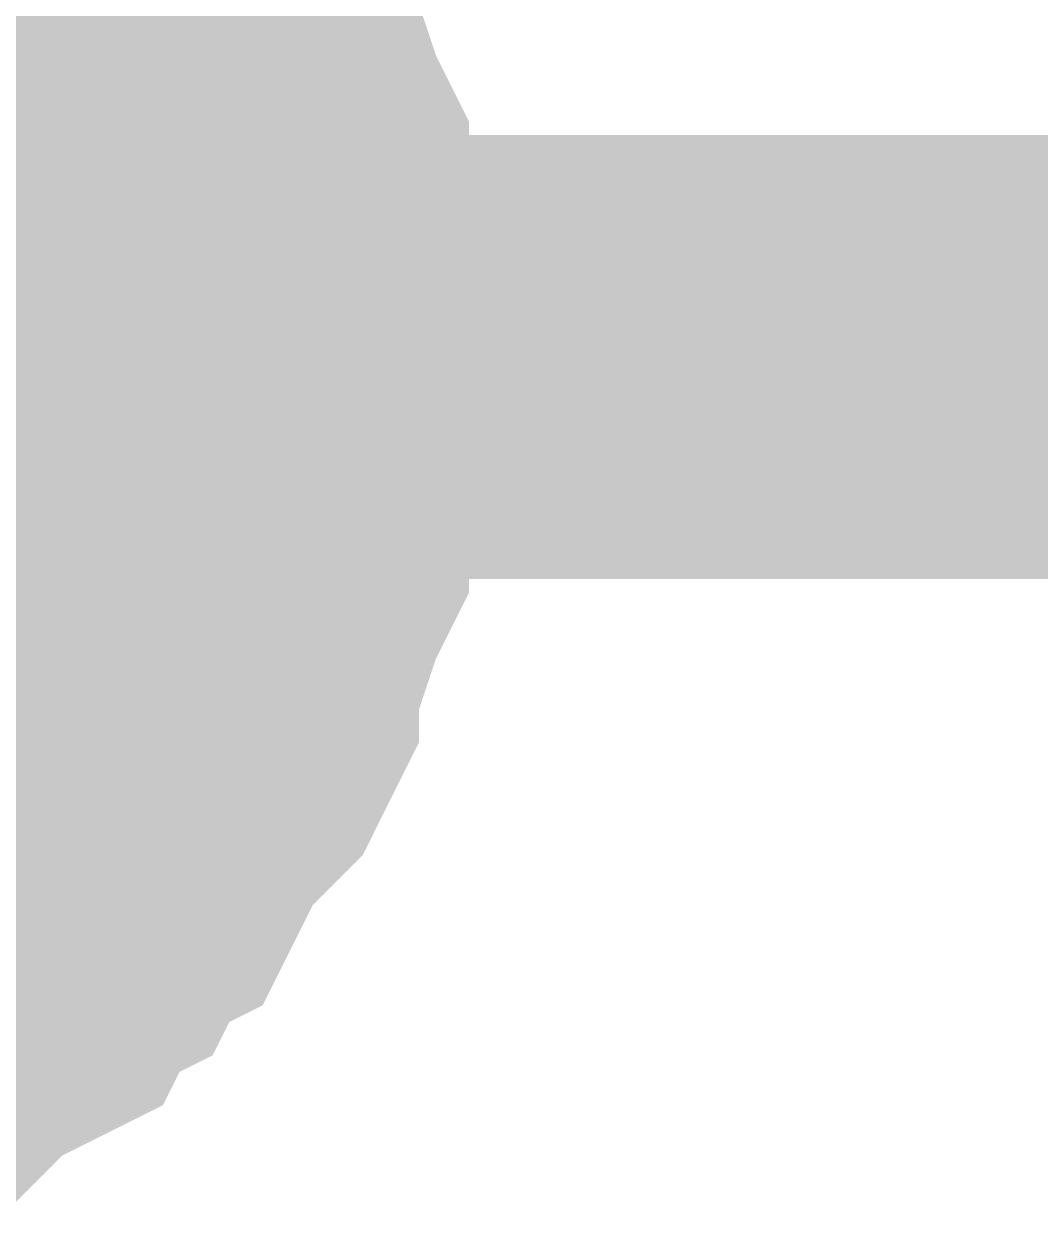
# Model space of a CAD drawing. Header units: inches. Extents: x 0 to 432, y 0 to 280.
# Drawn here: x 312.772 to 313.458, y 165.785 to 166.585 of the extents above; entities that cross this region are included whole.
import ezdxf

# ---------------------------------------------------------------- set-up
doc = ezdxf.new("R2010")
doc.units = ezdxf.units.IN
doc.layers.add('Sheet', color=255, linetype='Continuous')

msp = doc.modelspace()

# ---------------------------------------------------------------- linework, layer by layer
at = {"layer": 'Sheet'}
for points in [[(312.75402, 166.75284, 0.29972, 0.29972, 0), (312.76525, 166.73038, 0.29972, 0.29972, 0), (312.78771, 166.71915, 0.29972, 0.29972, 0), (312.79894, 166.69669, 0.29972, 0.29972, 0), (312.8214, 166.68546, 0.29972, 0.29972, 0), (312.83263, 166.663, 0.29972, 0.29972, 0), (312.84386, 166.64054, 0.29972, 0.29972, 0), (312.86632, 166.61808, 0.29972, 0.29972, 0), (312.87755, 166.60685, 0.29972, 0.29972, 0), (312.88878, 166.58439, 0.29972, 0.29972, 0), (312.88878, 166.56193, 0.29972, 0.29972, 0), (312.90002, 166.53947, 0.29972, 0.29972, 0), (312.91125, 166.50578, 0.29972, 0.29972, 0), (312.92248, 166.48332, 0.29972, 0.29972, 0), (312.92248, 166.46086, 0.29972, 0.29972, 0), (312.92248, 166.4384, 0.29972, 0.29972, 0), (312.93371, 166.41594, 0.29972, 0.29972, 0), (312.93371, 166.38225, 0.29972, 0.29972, 0), (312.93371, 166.35979, 0.29972, 0.29972, 0)], [(312.75402, 166.75284, 0.29972, 0.29972, 0), (312.76525, 166.73038, 0.29972, 0.29972, 0), (312.78771, 166.71915, 0.29972, 0.29972, 0), (312.79894, 166.69669, 0.29972, 0.29972, 0), (312.8214, 166.68546, 0.29972, 0.29972, 0), (312.83263, 166.663, 0.29972, 0.29972, 0), (312.84386, 166.64054, 0.29972, 0.29972, 0), (312.86632, 166.61808, 0.29972, 0.29972, 0), (312.87755, 166.60685, 0.29972, 0.29972, 0), (312.88878, 166.58439, 0.29972, 0.29972, 0), (312.88878, 166.56193, 0.29972, 0.29972, 0), (312.90002, 166.53947, 0.29972, 0.29972, 0), (312.91125, 166.50578, 0.29972, 0.29972, 0), (312.92248, 166.48332, 0.29972, 0.29972, 0), (312.92248, 166.46086, 0.29972, 0.29972, 0), (312.92248, 166.4384, 0.29972, 0.29972, 0), (312.93371, 166.41594, 0.29972, 0.29972, 0), (312.93371, 166.38225, 0.29972, 0.29972, 0), (312.93371, 166.35979, 0.29972, 0.29972, 0)], [(312.75402, 166.75284, 0.29972, 0.29972, 0), (312.76525, 166.73038, 0.29972, 0.29972, 0), (312.78771, 166.71915, 0.29972, 0.29972, 0), (312.79894, 166.69669, 0.29972, 0.29972, 0), (312.8214, 166.68546, 0.29972, 0.29972, 0), (312.83263, 166.663, 0.29972, 0.29972, 0), (312.84386, 166.64054, 0.29972, 0.29972, 0), (312.86632, 166.61808, 0.29972, 0.29972, 0), (312.87755, 166.60685, 0.29972, 0.29972, 0), (312.88878, 166.58439, 0.29972, 0.29972, 0), (312.88878, 166.56193, 0.29972, 0.29972, 0), (312.90002, 166.53947, 0.29972, 0.29972, 0), (312.91125, 166.50578, 0.29972, 0.29972, 0), (312.92248, 166.48332, 0.29972, 0.29972, 0), (312.92248, 166.46086, 0.29972, 0.29972, 0), (312.92248, 166.4384, 0.29972, 0.29972, 0), (312.93371, 166.41594, 0.29972, 0.29972, 0), (312.93371, 166.38225, 0.29972, 0.29972, 0), (312.93371, 166.35979, 0.29972, 0.29972, 0)], [(312.75402, 166.75284, 0.29972, 0.29972, 0), (312.76525, 166.73038, 0.29972, 0.29972, 0), (312.78771, 166.71915, 0.29972, 0.29972, 0), (312.79894, 166.69669, 0.29972, 0.29972, 0), (312.8214, 166.68546, 0.29972, 0.29972, 0), (312.83263, 166.663, 0.29972, 0.29972, 0), (312.84386, 166.64054, 0.29972, 0.29972, 0), (312.86632, 166.61808, 0.29972, 0.29972, 0), (312.87755, 166.60685, 0.29972, 0.29972, 0), (312.88878, 166.58439, 0.29972, 0.29972, 0), (312.88878, 166.56193, 0.29972, 0.29972, 0), (312.90002, 166.53947, 0.29972, 0.29972, 0), (312.91125, 166.50578, 0.29972, 0.29972, 0), (312.92248, 166.48332, 0.29972, 0.29972, 0), (312.92248, 166.46086, 0.29972, 0.29972, 0), (312.92248, 166.4384, 0.29972, 0.29972, 0), (312.93371, 166.41594, 0.29972, 0.29972, 0), (312.93371, 166.38225, 0.29972, 0.29972, 0), (312.93371, 166.35979, 0.29972, 0.29972, 0)], [(312.75402, 166.75284, 0.29972, 0.29972, 0), (312.76525, 166.73038, 0.29972, 0.29972, 0), (312.78771, 166.71915, 0.29972, 0.29972, 0), (312.79894, 166.69669, 0.29972, 0.29972, 0), (312.8214, 166.68546, 0.29972, 0.29972, 0), (312.83263, 166.663, 0.29972, 0.29972, 0), (312.84386, 166.64054, 0.29972, 0.29972, 0), (312.86632, 166.61808, 0.29972, 0.29972, 0), (312.87755, 166.60685, 0.29972, 0.29972, 0), (312.88878, 166.58439, 0.29972, 0.29972, 0), (312.88878, 166.56193, 0.29972, 0.29972, 0), (312.90002, 166.53947, 0.29972, 0.29972, 0), (312.91125, 166.50578, 0.29972, 0.29972, 0), (312.92248, 166.48332, 0.29972, 0.29972, 0), (312.92248, 166.46086, 0.29972, 0.29972, 0), (312.92248, 166.4384, 0.29972, 0.29972, 0), (312.93371, 166.41594, 0.29972, 0.29972, 0), (312.93371, 166.38225, 0.29972, 0.29972, 0), (312.93371, 166.35979, 0.29972, 0.29972, 0)], [(312.75402, 166.75284, 0.29972, 0.29972, 0), (312.76525, 166.73038, 0.29972, 0.29972, 0), (312.78771, 166.71915, 0.29972, 0.29972, 0), (312.79894, 166.69669, 0.29972, 0.29972, 0), (312.8214, 166.68546, 0.29972, 0.29972, 0), (312.83263, 166.663, 0.29972, 0.29972, 0), (312.84386, 166.64054, 0.29972, 0.29972, 0), (312.86632, 166.61808, 0.29972, 0.29972, 0), (312.87755, 166.60685, 0.29972, 0.29972, 0), (312.88878, 166.58439, 0.29972, 0.29972, 0), (312.88878, 166.56193, 0.29972, 0.29972, 0), (312.90002, 166.53947, 0.29972, 0.29972, 0), (312.91125, 166.50578, 0.29972, 0.29972, 0), (312.92248, 166.48332, 0.29972, 0.29972, 0), (312.92248, 166.46086, 0.29972, 0.29972, 0), (312.92248, 166.4384, 0.29972, 0.29972, 0), (312.93371, 166.41594, 0.29972, 0.29972, 0), (312.93371, 166.38225, 0.29972, 0.29972, 0), (312.93371, 166.35979, 0.29972, 0.29972, 0)], [(312.84386, 166.64054, 0.09906, 0.09906, 0), (312.86632, 166.61808, 0.09906, 0.09906, 0), (312.87755, 166.60685, 0.09906, 0.09906, 0), (312.88878, 166.58439, 0.09906, 0.09906, 0), (312.88878, 166.56193, 0.09906, 0.09906, 0), (312.90002, 166.53947, 0.09906, 0.09906, 0), (312.91125, 166.50578, 0.09906, 0.09906, 0), (312.92248, 166.48332, 0.09906, 0.09906, 0), (312.92248, 166.46086, 0.09906, 0.09906, 0), (312.92248, 166.4384, 0.09906, 0.09906, 0), (312.93371, 166.41594, 0.09906, 0.09906, 0), (312.93371, 166.38225, 0.09906, 0.09906, 0), (312.93371, 166.35979, 0.09906, 0.09906, 0)], [(312.84386, 166.64054, 0.09906, 0.09906, 0), (312.86632, 166.61808, 0.09906, 0.09906, 0), (312.87755, 166.60685, 0.09906, 0.09906, 0), (312.88878, 166.58439, 0.09906, 0.09906, 0), (312.88878, 166.56193, 0.09906, 0.09906, 0), (312.90002, 166.53947, 0.09906, 0.09906, 0), (312.91125, 166.50578, 0.09906, 0.09906, 0), (312.92248, 166.48332, 0.09906, 0.09906, 0), (312.92248, 166.46086, 0.09906, 0.09906, 0), (312.92248, 166.4384, 0.09906, 0.09906, 0), (312.93371, 166.41594, 0.09906, 0.09906, 0), (312.93371, 166.38225, 0.09906, 0.09906, 0), (312.93371, 166.35979, 0.09906, 0.09906, 0)], [(312.84386, 166.64054, 0.09906, 0.09906, 0), (312.86632, 166.61808, 0.09906, 0.09906, 0), (312.87755, 166.60685, 0.09906, 0.09906, 0), (312.88878, 166.58439, 0.09906, 0.09906, 0), (312.88878, 166.56193, 0.09906, 0.09906, 0), (312.90002, 166.53947, 0.09906, 0.09906, 0), (312.91125, 166.50578, 0.09906, 0.09906, 0), (312.92248, 166.48332, 0.09906, 0.09906, 0), (312.92248, 166.46086, 0.09906, 0.09906, 0), (312.92248, 166.4384, 0.09906, 0.09906, 0), (312.93371, 166.41594, 0.09906, 0.09906, 0), (312.93371, 166.38225, 0.09906, 0.09906, 0), (312.93371, 166.35979, 0.09906, 0.09906, 0)], [(312.84386, 166.64054, 0.09906, 0.09906, 0), (312.86632, 166.61808, 0.09906, 0.09906, 0), (312.87755, 166.60685, 0.09906, 0.09906, 0), (312.88878, 166.58439, 0.09906, 0.09906, 0), (312.88878, 166.56193, 0.09906, 0.09906, 0), (312.90002, 166.53947, 0.09906, 0.09906, 0), (312.91125, 166.50578, 0.09906, 0.09906, 0), (312.92248, 166.48332, 0.09906, 0.09906, 0), (312.92248, 166.46086, 0.09906, 0.09906, 0), (312.92248, 166.4384, 0.09906, 0.09906, 0), (312.93371, 166.41594, 0.09906, 0.09906, 0), (312.93371, 166.38225, 0.09906, 0.09906, 0), (312.93371, 166.35979, 0.09906, 0.09906, 0)], [(312.84386, 166.64054, 0.09906, 0.09906, 0), (312.86632, 166.61808, 0.09906, 0.09906, 0), (312.87755, 166.60685, 0.09906, 0.09906, 0), (312.88878, 166.58439, 0.09906, 0.09906, 0), (312.88878, 166.56193, 0.09906, 0.09906, 0), (312.90002, 166.53947, 0.09906, 0.09906, 0), (312.91125, 166.50578, 0.09906, 0.09906, 0), (312.92248, 166.48332, 0.09906, 0.09906, 0), (312.92248, 166.46086, 0.09906, 0.09906, 0), (312.92248, 166.4384, 0.09906, 0.09906, 0), (312.93371, 166.41594, 0.09906, 0.09906, 0), (312.93371, 166.38225, 0.09906, 0.09906, 0), (312.93371, 166.35979, 0.09906, 0.09906, 0)], [(312.84386, 166.64054, 0.09906, 0.09906, 0), (312.86632, 166.61808, 0.09906, 0.09906, 0), (312.87755, 166.60685, 0.09906, 0.09906, 0), (312.88878, 166.58439, 0.09906, 0.09906, 0), (312.88878, 166.56193, 0.09906, 0.09906, 0), (312.90002, 166.53947, 0.09906, 0.09906, 0), (312.91125, 166.50578, 0.09906, 0.09906, 0), (312.92248, 166.48332, 0.09906, 0.09906, 0), (312.92248, 166.46086, 0.09906, 0.09906, 0), (312.92248, 166.4384, 0.09906, 0.09906, 0), (312.93371, 166.41594, 0.09906, 0.09906, 0), (312.93371, 166.38225, 0.09906, 0.09906, 0), (312.93371, 166.35979, 0.09906, 0.09906, 0)], [(337.82106, 166.35979, 0.29972, 0.29972, 0), (312.42832, 166.35979, 0.29972, 0.29972, 0), (294.65004, 166.35979, 0.29972, 0.29972, 0)], [(312.93371, 166.35979, 0.29972, 0.29972, 0), (312.93371, 166.33733, 0.29972, 0.29972, 0), (312.93371, 166.30364, 0.29972, 0.29972, 0), (312.92248, 166.28118, 0.29972, 0.29972, 0), (312.92248, 166.25872, 0.29972, 0.29972, 0), (312.92248, 166.23626, 0.29972, 0.29972, 0), (312.91125, 166.2138, 0.29972, 0.29972, 0), (312.90002, 166.18011, 0.29972, 0.29972, 0), (312.88878, 166.15765, 0.29972, 0.29972, 0), (312.88878, 166.13519, 0.29972, 0.29972, 0), (312.87755, 166.11273, 0.29972, 0.29972, 0), (312.86632, 166.1015, 0.29972, 0.29972, 0), (312.84386, 166.07904, 0.29972, 0.29972, 0), (312.83263, 166.05658, 0.29972, 0.29972, 0), (312.8214, 166.03412, 0.29972, 0.29972, 0), (312.79894, 166.02289, 0.29972, 0.29972, 0), (312.78771, 166.00043, 0.29972, 0.29972, 0), (312.76525, 165.9892, 0.29972, 0.29972, 0), (312.75402, 165.96674, 0.29972, 0.29972, 0), (312.73155, 165.95551, 0.29972, 0.29972, 0), (312.70909, 165.94428, 0.29972, 0.29972, 0), (312.68663, 165.92182, 0.29972, 0.29972, 0), (312.6754, 165.91059, 0.29972, 0.29972, 0), (312.65294, 165.89936, 0.29972, 0.29972, 0), (312.63048, 165.89936, 0.29972, 0.29972, 0), (312.60802, 165.88814, 0.29972, 0.29972, 0)], [(312.93371, 166.35979, 0.29972, 0.29972, 0), (312.93371, 166.33733, 0.29972, 0.29972, 0), (312.93371, 166.30364, 0.29972, 0.29972, 0), (312.92248, 166.28118, 0.29972, 0.29972, 0), (312.92248, 166.25872, 0.29972, 0.29972, 0), (312.92248, 166.23626, 0.29972, 0.29972, 0), (312.91125, 166.2138, 0.29972, 0.29972, 0), (312.90002, 166.18011, 0.29972, 0.29972, 0), (312.88878, 166.15765, 0.29972, 0.29972, 0), (312.88878, 166.13519, 0.29972, 0.29972, 0), (312.87755, 166.11273, 0.29972, 0.29972, 0), (312.86632, 166.1015, 0.29972, 0.29972, 0), (312.84386, 166.07904, 0.29972, 0.29972, 0), (312.83263, 166.05658, 0.29972, 0.29972, 0), (312.8214, 166.03412, 0.29972, 0.29972, 0), (312.79894, 166.02289, 0.29972, 0.29972, 0), (312.78771, 166.00043, 0.29972, 0.29972, 0), (312.76525, 165.9892, 0.29972, 0.29972, 0), (312.75402, 165.96674, 0.29972, 0.29972, 0), (312.73155, 165.95551, 0.29972, 0.29972, 0), (312.70909, 165.94428, 0.29972, 0.29972, 0), (312.68663, 165.92182, 0.29972, 0.29972, 0), (312.6754, 165.91059, 0.29972, 0.29972, 0), (312.65294, 165.89936, 0.29972, 0.29972, 0), (312.63048, 165.89936, 0.29972, 0.29972, 0), (312.60802, 165.88814, 0.29972, 0.29972, 0)], [(312.93371, 166.35979, 0.29972, 0.29972, 0), (312.93371, 166.33733, 0.29972, 0.29972, 0), (312.93371, 166.30364, 0.29972, 0.29972, 0), (312.92248, 166.28118, 0.29972, 0.29972, 0), (312.92248, 166.25872, 0.29972, 0.29972, 0), (312.92248, 166.23626, 0.29972, 0.29972, 0), (312.91125, 166.2138, 0.29972, 0.29972, 0), (312.90002, 166.18011, 0.29972, 0.29972, 0), (312.88878, 166.15765, 0.29972, 0.29972, 0), (312.88878, 166.13519, 0.29972, 0.29972, 0), (312.87755, 166.11273, 0.29972, 0.29972, 0), (312.86632, 166.1015, 0.29972, 0.29972, 0), (312.84386, 166.07904, 0.29972, 0.29972, 0), (312.83263, 166.05658, 0.29972, 0.29972, 0), (312.8214, 166.03412, 0.29972, 0.29972, 0), (312.79894, 166.02289, 0.29972, 0.29972, 0), (312.78771, 166.00043, 0.29972, 0.29972, 0), (312.76525, 165.9892, 0.29972, 0.29972, 0), (312.75402, 165.96674, 0.29972, 0.29972, 0), (312.73155, 165.95551, 0.29972, 0.29972, 0), (312.70909, 165.94428, 0.29972, 0.29972, 0), (312.68663, 165.92182, 0.29972, 0.29972, 0), (312.6754, 165.91059, 0.29972, 0.29972, 0), (312.65294, 165.89936, 0.29972, 0.29972, 0), (312.63048, 165.89936, 0.29972, 0.29972, 0), (312.60802, 165.88814, 0.29972, 0.29972, 0)], [(312.93371, 166.35979, 0.29972, 0.29972, 0), (312.93371, 166.33733, 0.29972, 0.29972, 0), (312.93371, 166.30364, 0.29972, 0.29972, 0), (312.92248, 166.28118, 0.29972, 0.29972, 0), (312.92248, 166.25872, 0.29972, 0.29972, 0), (312.92248, 166.23626, 0.29972, 0.29972, 0), (312.91125, 166.2138, 0.29972, 0.29972, 0), (312.90002, 166.18011, 0.29972, 0.29972, 0), (312.88878, 166.15765, 0.29972, 0.29972, 0), (312.88878, 166.13519, 0.29972, 0.29972, 0), (312.87755, 166.11273, 0.29972, 0.29972, 0), (312.86632, 166.1015, 0.29972, 0.29972, 0), (312.84386, 166.07904, 0.29972, 0.29972, 0), (312.83263, 166.05658, 0.29972, 0.29972, 0), (312.8214, 166.03412, 0.29972, 0.29972, 0), (312.79894, 166.02289, 0.29972, 0.29972, 0), (312.78771, 166.00043, 0.29972, 0.29972, 0), (312.76525, 165.9892, 0.29972, 0.29972, 0), (312.75402, 165.96674, 0.29972, 0.29972, 0), (312.73155, 165.95551, 0.29972, 0.29972, 0), (312.70909, 165.94428, 0.29972, 0.29972, 0), (312.68663, 165.92182, 0.29972, 0.29972, 0), (312.6754, 165.91059, 0.29972, 0.29972, 0), (312.65294, 165.89936, 0.29972, 0.29972, 0), (312.63048, 165.89936, 0.29972, 0.29972, 0), (312.60802, 165.88814, 0.29972, 0.29972, 0)], [(312.93371, 166.35979, 0.29972, 0.29972, 0), (312.93371, 166.33733, 0.29972, 0.29972, 0), (312.93371, 166.30364, 0.29972, 0.29972, 0), (312.92248, 166.28118, 0.29972, 0.29972, 0), (312.92248, 166.25872, 0.29972, 0.29972, 0), (312.92248, 166.23626, 0.29972, 0.29972, 0), (312.91125, 166.2138, 0.29972, 0.29972, 0), (312.90002, 166.18011, 0.29972, 0.29972, 0), (312.88878, 166.15765, 0.29972, 0.29972, 0), (312.88878, 166.13519, 0.29972, 0.29972, 0), (312.87755, 166.11273, 0.29972, 0.29972, 0), (312.86632, 166.1015, 0.29972, 0.29972, 0), (312.84386, 166.07904, 0.29972, 0.29972, 0), (312.83263, 166.05658, 0.29972, 0.29972, 0), (312.8214, 166.03412, 0.29972, 0.29972, 0), (312.79894, 166.02289, 0.29972, 0.29972, 0), (312.78771, 166.00043, 0.29972, 0.29972, 0), (312.76525, 165.9892, 0.29972, 0.29972, 0), (312.75402, 165.96674, 0.29972, 0.29972, 0), (312.73155, 165.95551, 0.29972, 0.29972, 0), (312.70909, 165.94428, 0.29972, 0.29972, 0), (312.68663, 165.92182, 0.29972, 0.29972, 0), (312.6754, 165.91059, 0.29972, 0.29972, 0), (312.65294, 165.89936, 0.29972, 0.29972, 0), (312.63048, 165.89936, 0.29972, 0.29972, 0), (312.60802, 165.88814, 0.29972, 0.29972, 0)], [(312.93371, 166.35979, 0.29972, 0.29972, 0), (312.93371, 166.33733, 0.29972, 0.29972, 0), (312.93371, 166.30364, 0.29972, 0.29972, 0), (312.92248, 166.28118, 0.29972, 0.29972, 0), (312.92248, 166.25872, 0.29972, 0.29972, 0), (312.92248, 166.23626, 0.29972, 0.29972, 0), (312.91125, 166.2138, 0.29972, 0.29972, 0), (312.90002, 166.18011, 0.29972, 0.29972, 0), (312.88878, 166.15765, 0.29972, 0.29972, 0), (312.88878, 166.13519, 0.29972, 0.29972, 0), (312.87755, 166.11273, 0.29972, 0.29972, 0), (312.86632, 166.1015, 0.29972, 0.29972, 0), (312.84386, 166.07904, 0.29972, 0.29972, 0), (312.83263, 166.05658, 0.29972, 0.29972, 0), (312.8214, 166.03412, 0.29972, 0.29972, 0), (312.79894, 166.02289, 0.29972, 0.29972, 0), (312.78771, 166.00043, 0.29972, 0.29972, 0), (312.76525, 165.9892, 0.29972, 0.29972, 0), (312.75402, 165.96674, 0.29972, 0.29972, 0), (312.73155, 165.95551, 0.29972, 0.29972, 0), (312.70909, 165.94428, 0.29972, 0.29972, 0), (312.68663, 165.92182, 0.29972, 0.29972, 0), (312.6754, 165.91059, 0.29972, 0.29972, 0), (312.65294, 165.89936, 0.29972, 0.29972, 0), (312.63048, 165.89936, 0.29972, 0.29972, 0), (312.60802, 165.88814, 0.29972, 0.29972, 0)], [(312.93371, 166.35979, 0.29972, 0.29972, 0), (312.93371, 166.35979, 0.29972, 0.29972, 0), (312.93371, 166.35979, 0.29972, 0.29972, 0), (312.93371, 166.35979, 0.29972, 0.29972, 0), (312.93371, 166.35979, 0.29972, 0.29972, 0), (312.93371, 166.35979, 0.29972, 0.29972, 0), (312.93371, 166.35979, 0.29972, 0.29972, 0), (312.93371, 166.35979, 0.29972, 0.29972, 0), (312.93371, 166.35979, 0.29972, 0.29972, 0), (312.93371, 166.35979, 0.29972, 0.29972, 0), (312.93371, 166.35979, 0.29972, 0.29972, 0), (312.93371, 166.35979, 0.29972, 0.29972, 0), (312.93371, 166.35979, 0.29972, 0.29972, 0), (312.93371, 166.35979, 0.29972, 0.29972, 0), (312.93371, 166.35979, 0.29972, 0.29972, 0), (312.93371, 166.35979, 0.29972, 0.29972, 0), (312.93371, 166.35979, 0.29972, 0.29972, 0), (312.93371, 166.35979, 0.29972, 0.29972, 0), (312.93371, 166.35979, 0.29972, 0.29972, 0), (312.93371, 166.35979, 0.29972, 0.29972, 0), (312.93371, 166.35979, 0.29972, 0.29972, 0), (312.93371, 166.35979, 0.29972, 0.29972, 0), (312.93371, 166.35979, 0.29972, 0.29972, 0), (312.93371, 166.35979, 0.29972, 0.29972, 0), (312.93371, 166.35979, 0.29972, 0.29972, 0), (312.93371, 166.35979, 0.29972, 0.29972, 0), (312.93371, 166.35979, 0.29972, 0.29972, 0), (312.93371, 166.35979, 0.29972, 0.29972, 0), (312.93371, 166.35979, 0.29972, 0.29972, 0), (312.93371, 166.35979, 0.29972, 0.29972, 0), (312.93371, 166.35979, 0.29972, 0.29972, 0), (312.93371, 166.35979, 0.29972, 0.29972, 0), (312.93371, 166.35979, 0.29972, 0.29972, 0)], [(312.93371, 166.35979, 0.29972, 0.29972, 0), (312.93371, 166.35979, 0.29972, 0.29972, 0)], [(312.93371, 166.35979, 0.29972, 0.29972, 0), (312.93371, 166.35979, 0.29972, 0.29972, 0), (312.93371, 166.35979, 0.29972, 0.29972, 0), (312.93371, 166.35979, 0.29972, 0.29972, 0), (312.93371, 166.35979, 0.29972, 0.29972, 0), (312.93371, 166.35979, 0.29972, 0.29972, 0), (312.93371, 166.35979, 0.29972, 0.29972, 0), (312.93371, 166.35979, 0.29972, 0.29972, 0), (312.93371, 166.35979, 0.29972, 0.29972, 0), (312.93371, 166.35979, 0.29972, 0.29972, 0), (312.93371, 166.35979, 0.29972, 0.29972, 0), (312.93371, 166.35979, 0.29972, 0.29972, 0), (312.93371, 166.35979, 0.29972, 0.29972, 0), (312.93371, 166.35979, 0.29972, 0.29972, 0), (312.93371, 166.35979, 0.29972, 0.29972, 0), (312.93371, 166.35979, 0.29972, 0.29972, 0), (312.93371, 166.35979, 0.29972, 0.29972, 0), (312.93371, 166.35979, 0.29972, 0.29972, 0), (312.93371, 166.35979, 0.29972, 0.29972, 0), (312.93371, 166.35979, 0.29972, 0.29972, 0), (312.93371, 166.35979, 0.29972, 0.29972, 0), (312.93371, 166.35979, 0.29972, 0.29972, 0), (312.93371, 166.35979, 0.29972, 0.29972, 0), (312.93371, 166.35979, 0.29972, 0.29972, 0), (312.93371, 166.35979, 0.29972, 0.29972, 0), (312.93371, 166.35979, 0.29972, 0.29972, 0), (312.93371, 166.35979, 0.29972, 0.29972, 0), (312.93371, 166.35979, 0.29972, 0.29972, 0), (312.93371, 166.35979, 0.29972, 0.29972, 0), (312.93371, 166.35979, 0.29972, 0.29972, 0), (312.93371, 166.35979, 0.29972, 0.29972, 0), (312.93371, 166.35979, 0.29972, 0.29972, 0), (312.93371, 166.35979, 0.29972, 0.29972, 0)], [(312.93371, 166.35979, 0.29972, 0.29972, 0), (312.93371, 166.35979, 0.29972, 0.29972, 0)], [(312.93371, 166.35979, 0.29972, 0.29972, 0), (312.93371, 166.35979, 0.29972, 0.29972, 0), (312.93371, 166.35979, 0.29972, 0.29972, 0), (312.93371, 166.35979, 0.29972, 0.29972, 0), (312.93371, 166.35979, 0.29972, 0.29972, 0), (312.93371, 166.35979, 0.29972, 0.29972, 0), (312.93371, 166.35979, 0.29972, 0.29972, 0), (312.93371, 166.35979, 0.29972, 0.29972, 0), (312.93371, 166.35979, 0.29972, 0.29972, 0), (312.93371, 166.35979, 0.29972, 0.29972, 0), (312.93371, 166.35979, 0.29972, 0.29972, 0), (312.93371, 166.35979, 0.29972, 0.29972, 0), (312.93371, 166.35979, 0.29972, 0.29972, 0), (312.93371, 166.35979, 0.29972, 0.29972, 0), (312.93371, 166.35979, 0.29972, 0.29972, 0), (312.93371, 166.35979, 0.29972, 0.29972, 0), (312.93371, 166.35979, 0.29972, 0.29972, 0), (312.93371, 166.35979, 0.29972, 0.29972, 0), (312.93371, 166.35979, 0.29972, 0.29972, 0), (312.93371, 166.35979, 0.29972, 0.29972, 0), (312.93371, 166.35979, 0.29972, 0.29972, 0), (312.93371, 166.35979, 0.29972, 0.29972, 0), (312.93371, 166.35979, 0.29972, 0.29972, 0), (312.93371, 166.35979, 0.29972, 0.29972, 0), (312.93371, 166.35979, 0.29972, 0.29972, 0), (312.93371, 166.35979, 0.29972, 0.29972, 0), (312.93371, 166.35979, 0.29972, 0.29972, 0), (312.93371, 166.35979, 0.29972, 0.29972, 0), (312.93371, 166.35979, 0.29972, 0.29972, 0), (312.93371, 166.35979, 0.29972, 0.29972, 0), (312.93371, 166.35979, 0.29972, 0.29972, 0), (312.93371, 166.35979, 0.29972, 0.29972, 0), (312.93371, 166.35979, 0.29972, 0.29972, 0)], [(312.93371, 166.35979, 0.29972, 0.29972, 0), (312.93371, 166.35979, 0.29972, 0.29972, 0)], [(312.93371, 166.35979, 0.29972, 0.29972, 0), (312.93371, 166.35979, 0.29972, 0.29972, 0), (312.93371, 166.35979, 0.29972, 0.29972, 0), (312.93371, 166.35979, 0.29972, 0.29972, 0), (312.93371, 166.35979, 0.29972, 0.29972, 0), (312.93371, 166.35979, 0.29972, 0.29972, 0), (312.93371, 166.35979, 0.29972, 0.29972, 0), (312.93371, 166.35979, 0.29972, 0.29972, 0), (312.93371, 166.35979, 0.29972, 0.29972, 0), (312.93371, 166.35979, 0.29972, 0.29972, 0), (312.93371, 166.35979, 0.29972, 0.29972, 0), (312.93371, 166.35979, 0.29972, 0.29972, 0), (312.93371, 166.35979, 0.29972, 0.29972, 0), (312.93371, 166.35979, 0.29972, 0.29972, 0), (312.93371, 166.35979, 0.29972, 0.29972, 0), (312.93371, 166.35979, 0.29972, 0.29972, 0), (312.93371, 166.35979, 0.29972, 0.29972, 0), (312.93371, 166.35979, 0.29972, 0.29972, 0), (312.93371, 166.35979, 0.29972, 0.29972, 0), (312.93371, 166.35979, 0.29972, 0.29972, 0), (312.93371, 166.35979, 0.29972, 0.29972, 0), (312.93371, 166.35979, 0.29972, 0.29972, 0), (312.93371, 166.35979, 0.29972, 0.29972, 0), (312.93371, 166.35979, 0.29972, 0.29972, 0), (312.93371, 166.35979, 0.29972, 0.29972, 0), (312.93371, 166.35979, 0.29972, 0.29972, 0), (312.93371, 166.35979, 0.29972, 0.29972, 0), (312.93371, 166.35979, 0.29972, 0.29972, 0), (312.93371, 166.35979, 0.29972, 0.29972, 0), (312.93371, 166.35979, 0.29972, 0.29972, 0), (312.93371, 166.35979, 0.29972, 0.29972, 0), (312.93371, 166.35979, 0.29972, 0.29972, 0), (312.93371, 166.35979, 0.29972, 0.29972, 0)], [(312.93371, 166.35979, 0.29972, 0.29972, 0), (312.93371, 166.35979, 0.29972, 0.29972, 0)], [(312.93371, 166.35979, 0.29972, 0.29972, 0), (312.93371, 166.35979, 0.29972, 0.29972, 0), (312.93371, 166.35979, 0.29972, 0.29972, 0), (312.93371, 166.35979, 0.29972, 0.29972, 0), (312.93371, 166.35979, 0.29972, 0.29972, 0), (312.93371, 166.35979, 0.29972, 0.29972, 0), (312.93371, 166.35979, 0.29972, 0.29972, 0), (312.93371, 166.35979, 0.29972, 0.29972, 0), (312.93371, 166.35979, 0.29972, 0.29972, 0), (312.93371, 166.35979, 0.29972, 0.29972, 0), (312.93371, 166.35979, 0.29972, 0.29972, 0), (312.93371, 166.35979, 0.29972, 0.29972, 0), (312.93371, 166.35979, 0.29972, 0.29972, 0), (312.93371, 166.35979, 0.29972, 0.29972, 0), (312.93371, 166.35979, 0.29972, 0.29972, 0), (312.93371, 166.35979, 0.29972, 0.29972, 0), (312.93371, 166.35979, 0.29972, 0.29972, 0), (312.93371, 166.35979, 0.29972, 0.29972, 0), (312.93371, 166.35979, 0.29972, 0.29972, 0), (312.93371, 166.35979, 0.29972, 0.29972, 0), (312.93371, 166.35979, 0.29972, 0.29972, 0), (312.93371, 166.35979, 0.29972, 0.29972, 0), (312.93371, 166.35979, 0.29972, 0.29972, 0), (312.93371, 166.35979, 0.29972, 0.29972, 0), (312.93371, 166.35979, 0.29972, 0.29972, 0), (312.93371, 166.35979, 0.29972, 0.29972, 0), (312.93371, 166.35979, 0.29972, 0.29972, 0), (312.93371, 166.35979, 0.29972, 0.29972, 0), (312.93371, 166.35979, 0.29972, 0.29972, 0), (312.93371, 166.35979, 0.29972, 0.29972, 0), (312.93371, 166.35979, 0.29972, 0.29972, 0), (312.93371, 166.35979, 0.29972, 0.29972, 0), (312.93371, 166.35979, 0.29972, 0.29972, 0)], [(312.93371, 166.35979, 0.29972, 0.29972, 0), (312.93371, 166.35979, 0.29972, 0.29972, 0)], [(312.93371, 166.35979, 0.29972, 0.29972, 0), (312.93371, 166.35979, 0.29972, 0.29972, 0), (312.93371, 166.35979, 0.29972, 0.29972, 0), (312.93371, 166.35979, 0.29972, 0.29972, 0), (312.93371, 166.35979, 0.29972, 0.29972, 0), (312.93371, 166.35979, 0.29972, 0.29972, 0), (312.93371, 166.35979, 0.29972, 0.29972, 0), (312.93371, 166.35979, 0.29972, 0.29972, 0), (312.93371, 166.35979, 0.29972, 0.29972, 0), (312.93371, 166.35979, 0.29972, 0.29972, 0), (312.93371, 166.35979, 0.29972, 0.29972, 0), (312.93371, 166.35979, 0.29972, 0.29972, 0), (312.93371, 166.35979, 0.29972, 0.29972, 0), (312.93371, 166.35979, 0.29972, 0.29972, 0), (312.93371, 166.35979, 0.29972, 0.29972, 0), (312.93371, 166.35979, 0.29972, 0.29972, 0), (312.93371, 166.35979, 0.29972, 0.29972, 0), (312.93371, 166.35979, 0.29972, 0.29972, 0), (312.93371, 166.35979, 0.29972, 0.29972, 0), (312.93371, 166.35979, 0.29972, 0.29972, 0), (312.93371, 166.35979, 0.29972, 0.29972, 0), (312.93371, 166.35979, 0.29972, 0.29972, 0), (312.93371, 166.35979, 0.29972, 0.29972, 0), (312.93371, 166.35979, 0.29972, 0.29972, 0), (312.93371, 166.35979, 0.29972, 0.29972, 0), (312.93371, 166.35979, 0.29972, 0.29972, 0), (312.93371, 166.35979, 0.29972, 0.29972, 0), (312.93371, 166.35979, 0.29972, 0.29972, 0), (312.93371, 166.35979, 0.29972, 0.29972, 0), (312.93371, 166.35979, 0.29972, 0.29972, 0), (312.93371, 166.35979, 0.29972, 0.29972, 0), (312.93371, 166.35979, 0.29972, 0.29972, 0), (312.93371, 166.35979, 0.29972, 0.29972, 0)], [(312.93371, 166.35979, 0.29972, 0.29972, 0), (312.93371, 166.35979, 0.29972, 0.29972, 0)], [(312.93371, 166.35979, 0.09906, 0.09906, 0), (312.93371, 166.33733, 0.09906, 0.09906, 0), (312.93371, 166.30364, 0.09906, 0.09906, 0), (312.92248, 166.28118, 0.09906, 0.09906, 0), (312.92248, 166.25872, 0.09906, 0.09906, 0), (312.92248, 166.23626, 0.09906, 0.09906, 0), (312.91125, 166.2138, 0.09906, 0.09906, 0), (312.90002, 166.18011, 0.09906, 0.09906, 0), (312.88878, 166.15765, 0.09906, 0.09906, 0), (312.88878, 166.13519, 0.09906, 0.09906, 0), (312.87755, 166.11273, 0.09906, 0.09906, 0), (312.86632, 166.1015, 0.09906, 0.09906, 0), (312.84386, 166.07904, 0.09906, 0.09906, 0), (312.83263, 166.05658, 0.09906, 0.09906, 0), (312.8214, 166.03412, 0.09906, 0.09906, 0), (312.79894, 166.02289, 0.09906, 0.09906, 0), (312.78771, 166.00043, 0.09906, 0.09906, 0), (312.76525, 165.9892, 0.09906, 0.09906, 0), (312.75402, 165.96674, 0.09906, 0.09906, 0), (312.73155, 165.95551, 0.09906, 0.09906, 0), (312.70909, 165.94428, 0.09906, 0.09906, 0)], [(312.93371, 166.35979, 0.09906, 0.09906, 0), (312.93371, 166.33733, 0.09906, 0.09906, 0), (312.93371, 166.30364, 0.09906, 0.09906, 0), (312.92248, 166.28118, 0.09906, 0.09906, 0), (312.92248, 166.25872, 0.09906, 0.09906, 0), (312.92248, 166.23626, 0.09906, 0.09906, 0), (312.91125, 166.2138, 0.09906, 0.09906, 0), (312.90002, 166.18011, 0.09906, 0.09906, 0), (312.88878, 166.15765, 0.09906, 0.09906, 0), (312.88878, 166.13519, 0.09906, 0.09906, 0), (312.87755, 166.11273, 0.09906, 0.09906, 0), (312.86632, 166.1015, 0.09906, 0.09906, 0), (312.84386, 166.07904, 0.09906, 0.09906, 0), (312.83263, 166.05658, 0.09906, 0.09906, 0), (312.8214, 166.03412, 0.09906, 0.09906, 0), (312.79894, 166.02289, 0.09906, 0.09906, 0), (312.78771, 166.00043, 0.09906, 0.09906, 0), (312.76525, 165.9892, 0.09906, 0.09906, 0), (312.75402, 165.96674, 0.09906, 0.09906, 0), (312.73155, 165.95551, 0.09906, 0.09906, 0), (312.70909, 165.94428, 0.09906, 0.09906, 0)], [(312.93371, 166.35979, 0.09906, 0.09906, 0), (312.93371, 166.33733, 0.09906, 0.09906, 0), (312.93371, 166.30364, 0.09906, 0.09906, 0), (312.92248, 166.28118, 0.09906, 0.09906, 0), (312.92248, 166.25872, 0.09906, 0.09906, 0), (312.92248, 166.23626, 0.09906, 0.09906, 0), (312.91125, 166.2138, 0.09906, 0.09906, 0), (312.90002, 166.18011, 0.09906, 0.09906, 0), (312.88878, 166.15765, 0.09906, 0.09906, 0), (312.88878, 166.13519, 0.09906, 0.09906, 0), (312.87755, 166.11273, 0.09906, 0.09906, 0), (312.86632, 166.1015, 0.09906, 0.09906, 0), (312.84386, 166.07904, 0.09906, 0.09906, 0), (312.83263, 166.05658, 0.09906, 0.09906, 0), (312.8214, 166.03412, 0.09906, 0.09906, 0), (312.79894, 166.02289, 0.09906, 0.09906, 0), (312.78771, 166.00043, 0.09906, 0.09906, 0), (312.76525, 165.9892, 0.09906, 0.09906, 0), (312.75402, 165.96674, 0.09906, 0.09906, 0), (312.73155, 165.95551, 0.09906, 0.09906, 0), (312.70909, 165.94428, 0.09906, 0.09906, 0)], [(312.93371, 166.35979, 0.09906, 0.09906, 0), (312.93371, 166.33733, 0.09906, 0.09906, 0), (312.93371, 166.30364, 0.09906, 0.09906, 0), (312.92248, 166.28118, 0.09906, 0.09906, 0), (312.92248, 166.25872, 0.09906, 0.09906, 0), (312.92248, 166.23626, 0.09906, 0.09906, 0), (312.91125, 166.2138, 0.09906, 0.09906, 0), (312.90002, 166.18011, 0.09906, 0.09906, 0), (312.88878, 166.15765, 0.09906, 0.09906, 0), (312.88878, 166.13519, 0.09906, 0.09906, 0), (312.87755, 166.11273, 0.09906, 0.09906, 0), (312.86632, 166.1015, 0.09906, 0.09906, 0), (312.84386, 166.07904, 0.09906, 0.09906, 0), (312.83263, 166.05658, 0.09906, 0.09906, 0), (312.8214, 166.03412, 0.09906, 0.09906, 0), (312.79894, 166.02289, 0.09906, 0.09906, 0), (312.78771, 166.00043, 0.09906, 0.09906, 0), (312.76525, 165.9892, 0.09906, 0.09906, 0), (312.75402, 165.96674, 0.09906, 0.09906, 0), (312.73155, 165.95551, 0.09906, 0.09906, 0), (312.70909, 165.94428, 0.09906, 0.09906, 0)], [(312.93371, 166.35979, 0.09906, 0.09906, 0), (312.93371, 166.33733, 0.09906, 0.09906, 0), (312.93371, 166.30364, 0.09906, 0.09906, 0), (312.92248, 166.28118, 0.09906, 0.09906, 0), (312.92248, 166.25872, 0.09906, 0.09906, 0), (312.92248, 166.23626, 0.09906, 0.09906, 0), (312.91125, 166.2138, 0.09906, 0.09906, 0), (312.90002, 166.18011, 0.09906, 0.09906, 0), (312.88878, 166.15765, 0.09906, 0.09906, 0), (312.88878, 166.13519, 0.09906, 0.09906, 0), (312.87755, 166.11273, 0.09906, 0.09906, 0), (312.86632, 166.1015, 0.09906, 0.09906, 0), (312.84386, 166.07904, 0.09906, 0.09906, 0), (312.83263, 166.05658, 0.09906, 0.09906, 0), (312.8214, 166.03412, 0.09906, 0.09906, 0), (312.79894, 166.02289, 0.09906, 0.09906, 0), (312.78771, 166.00043, 0.09906, 0.09906, 0), (312.76525, 165.9892, 0.09906, 0.09906, 0), (312.75402, 165.96674, 0.09906, 0.09906, 0), (312.73155, 165.95551, 0.09906, 0.09906, 0), (312.70909, 165.94428, 0.09906, 0.09906, 0)], [(312.93371, 166.35979, 0.09906, 0.09906, 0), (312.93371, 166.33733, 0.09906, 0.09906, 0), (312.93371, 166.30364, 0.09906, 0.09906, 0), (312.92248, 166.28118, 0.09906, 0.09906, 0), (312.92248, 166.25872, 0.09906, 0.09906, 0), (312.92248, 166.23626, 0.09906, 0.09906, 0), (312.91125, 166.2138, 0.09906, 0.09906, 0), (312.90002, 166.18011, 0.09906, 0.09906, 0), (312.88878, 166.15765, 0.09906, 0.09906, 0), (312.88878, 166.13519, 0.09906, 0.09906, 0), (312.87755, 166.11273, 0.09906, 0.09906, 0), (312.86632, 166.1015, 0.09906, 0.09906, 0), (312.84386, 166.07904, 0.09906, 0.09906, 0), (312.83263, 166.05658, 0.09906, 0.09906, 0), (312.8214, 166.03412, 0.09906, 0.09906, 0), (312.79894, 166.02289, 0.09906, 0.09906, 0), (312.78771, 166.00043, 0.09906, 0.09906, 0), (312.76525, 165.9892, 0.09906, 0.09906, 0), (312.75402, 165.96674, 0.09906, 0.09906, 0), (312.73155, 165.95551, 0.09906, 0.09906, 0), (312.70909, 165.94428, 0.09906, 0.09906, 0)], [(312.93371, 166.35979, 0.09906, 0.09906, 0), (312.93371, 166.35979, 0.09906, 0.09906, 0), (312.93371, 166.35979, 0.09906, 0.09906, 0), (312.93371, 166.35979, 0.09906, 0.09906, 0), (312.93371, 166.35979, 0.09906, 0.09906, 0), (312.93371, 166.35979, 0.09906, 0.09906, 0), (312.93371, 166.35979, 0.09906, 0.09906, 0), (312.93371, 166.35979, 0.09906, 0.09906, 0), (312.93371, 166.35979, 0.09906, 0.09906, 0), (312.93371, 166.35979, 0.09906, 0.09906, 0), (312.93371, 166.35979, 0.09906, 0.09906, 0), (312.93371, 166.35979, 0.09906, 0.09906, 0), (312.93371, 166.35979, 0.09906, 0.09906, 0), (312.93371, 166.35979, 0.09906, 0.09906, 0), (312.93371, 166.35979, 0.09906, 0.09906, 0), (312.93371, 166.35979, 0.09906, 0.09906, 0), (312.93371, 166.35979, 0.09906, 0.09906, 0), (312.93371, 166.35979, 0.09906, 0.09906, 0), (312.93371, 166.35979, 0.09906, 0.09906, 0), (312.93371, 166.35979, 0.09906, 0.09906, 0), (312.93371, 166.35979, 0.09906, 0.09906, 0), (312.93371, 166.35979, 0.09906, 0.09906, 0), (312.93371, 166.35979, 0.09906, 0.09906, 0), (312.93371, 166.35979, 0.09906, 0.09906, 0), (312.93371, 166.35979, 0.09906, 0.09906, 0), (312.93371, 166.35979, 0.09906, 0.09906, 0), (312.93371, 166.35979, 0.09906, 0.09906, 0), (312.93371, 166.35979, 0.09906, 0.09906, 0), (312.93371, 166.35979, 0.09906, 0.09906, 0), (312.93371, 166.35979, 0.09906, 0.09906, 0), (312.93371, 166.35979, 0.09906, 0.09906, 0), (312.93371, 166.35979, 0.09906, 0.09906, 0), (312.93371, 166.35979, 0.09906, 0.09906, 0)], [(312.93371, 166.35979, 0.09906, 0.09906, 0), (312.93371, 166.35979, 0.09906, 0.09906, 0)], [(312.93371, 166.35979, 0.09906, 0.09906, 0), (312.93371, 166.35979, 0.09906, 0.09906, 0), (312.93371, 166.35979, 0.09906, 0.09906, 0), (312.93371, 166.35979, 0.09906, 0.09906, 0), (312.93371, 166.35979, 0.09906, 0.09906, 0), (312.93371, 166.35979, 0.09906, 0.09906, 0), (312.93371, 166.35979, 0.09906, 0.09906, 0), (312.93371, 166.35979, 0.09906, 0.09906, 0), (312.93371, 166.35979, 0.09906, 0.09906, 0), (312.93371, 166.35979, 0.09906, 0.09906, 0), (312.93371, 166.35979, 0.09906, 0.09906, 0), (312.93371, 166.35979, 0.09906, 0.09906, 0), (312.93371, 166.35979, 0.09906, 0.09906, 0), (312.93371, 166.35979, 0.09906, 0.09906, 0), (312.93371, 166.35979, 0.09906, 0.09906, 0), (312.93371, 166.35979, 0.09906, 0.09906, 0), (312.93371, 166.35979, 0.09906, 0.09906, 0), (312.93371, 166.35979, 0.09906, 0.09906, 0), (312.93371, 166.35979, 0.09906, 0.09906, 0), (312.93371, 166.35979, 0.09906, 0.09906, 0), (312.93371, 166.35979, 0.09906, 0.09906, 0), (312.93371, 166.35979, 0.09906, 0.09906, 0), (312.93371, 166.35979, 0.09906, 0.09906, 0), (312.93371, 166.35979, 0.09906, 0.09906, 0), (312.93371, 166.35979, 0.09906, 0.09906, 0), (312.93371, 166.35979, 0.09906, 0.09906, 0), (312.93371, 166.35979, 0.09906, 0.09906, 0), (312.93371, 166.35979, 0.09906, 0.09906, 0), (312.93371, 166.35979, 0.09906, 0.09906, 0), (312.93371, 166.35979, 0.09906, 0.09906, 0), (312.93371, 166.35979, 0.09906, 0.09906, 0), (312.93371, 166.35979, 0.09906, 0.09906, 0), (312.93371, 166.35979, 0.09906, 0.09906, 0)], [(312.93371, 166.35979, 0.09906, 0.09906, 0), (312.93371, 166.35979, 0.09906, 0.09906, 0)], [(312.93371, 166.35979, 0.09906, 0.09906, 0), (312.93371, 166.35979, 0.09906, 0.09906, 0), (312.93371, 166.35979, 0.09906, 0.09906, 0), (312.93371, 166.35979, 0.09906, 0.09906, 0), (312.93371, 166.35979, 0.09906, 0.09906, 0), (312.93371, 166.35979, 0.09906, 0.09906, 0), (312.93371, 166.35979, 0.09906, 0.09906, 0), (312.93371, 166.35979, 0.09906, 0.09906, 0), (312.93371, 166.35979, 0.09906, 0.09906, 0), (312.93371, 166.35979, 0.09906, 0.09906, 0), (312.93371, 166.35979, 0.09906, 0.09906, 0), (312.93371, 166.35979, 0.09906, 0.09906, 0), (312.93371, 166.35979, 0.09906, 0.09906, 0), (312.93371, 166.35979, 0.09906, 0.09906, 0), (312.93371, 166.35979, 0.09906, 0.09906, 0), (312.93371, 166.35979, 0.09906, 0.09906, 0), (312.93371, 166.35979, 0.09906, 0.09906, 0), (312.93371, 166.35979, 0.09906, 0.09906, 0), (312.93371, 166.35979, 0.09906, 0.09906, 0), (312.93371, 166.35979, 0.09906, 0.09906, 0), (312.93371, 166.35979, 0.09906, 0.09906, 0), (312.93371, 166.35979, 0.09906, 0.09906, 0), (312.93371, 166.35979, 0.09906, 0.09906, 0), (312.93371, 166.35979, 0.09906, 0.09906, 0), (312.93371, 166.35979, 0.09906, 0.09906, 0), (312.93371, 166.35979, 0.09906, 0.09906, 0), (312.93371, 166.35979, 0.09906, 0.09906, 0), (312.93371, 166.35979, 0.09906, 0.09906, 0), (312.93371, 166.35979, 0.09906, 0.09906, 0), (312.93371, 166.35979, 0.09906, 0.09906, 0), (312.93371, 166.35979, 0.09906, 0.09906, 0), (312.93371, 166.35979, 0.09906, 0.09906, 0), (312.93371, 166.35979, 0.09906, 0.09906, 0)], [(312.93371, 166.35979, 0.09906, 0.09906, 0), (312.93371, 166.35979, 0.09906, 0.09906, 0)], [(312.93371, 166.35979, 0.09906, 0.09906, 0), (312.93371, 166.35979, 0.09906, 0.09906, 0), (312.93371, 166.35979, 0.09906, 0.09906, 0), (312.93371, 166.35979, 0.09906, 0.09906, 0), (312.93371, 166.35979, 0.09906, 0.09906, 0), (312.93371, 166.35979, 0.09906, 0.09906, 0), (312.93371, 166.35979, 0.09906, 0.09906, 0), (312.93371, 166.35979, 0.09906, 0.09906, 0), (312.93371, 166.35979, 0.09906, 0.09906, 0), (312.93371, 166.35979, 0.09906, 0.09906, 0), (312.93371, 166.35979, 0.09906, 0.09906, 0), (312.93371, 166.35979, 0.09906, 0.09906, 0), (312.93371, 166.35979, 0.09906, 0.09906, 0), (312.93371, 166.35979, 0.09906, 0.09906, 0), (312.93371, 166.35979, 0.09906, 0.09906, 0), (312.93371, 166.35979, 0.09906, 0.09906, 0), (312.93371, 166.35979, 0.09906, 0.09906, 0), (312.93371, 166.35979, 0.09906, 0.09906, 0), (312.93371, 166.35979, 0.09906, 0.09906, 0), (312.93371, 166.35979, 0.09906, 0.09906, 0), (312.93371, 166.35979, 0.09906, 0.09906, 0), (312.93371, 166.35979, 0.09906, 0.09906, 0), (312.93371, 166.35979, 0.09906, 0.09906, 0), (312.93371, 166.35979, 0.09906, 0.09906, 0), (312.93371, 166.35979, 0.09906, 0.09906, 0), (312.93371, 166.35979, 0.09906, 0.09906, 0), (312.93371, 166.35979, 0.09906, 0.09906, 0), (312.93371, 166.35979, 0.09906, 0.09906, 0), (312.93371, 166.35979, 0.09906, 0.09906, 0), (312.93371, 166.35979, 0.09906, 0.09906, 0), (312.93371, 166.35979, 0.09906, 0.09906, 0), (312.93371, 166.35979, 0.09906, 0.09906, 0), (312.93371, 166.35979, 0.09906, 0.09906, 0)], [(312.93371, 166.35979, 0.09906, 0.09906, 0), (312.93371, 166.35979, 0.09906, 0.09906, 0)], [(312.93371, 166.35979, 0.09906, 0.09906, 0), (312.93371, 166.35979, 0.09906, 0.09906, 0), (312.93371, 166.35979, 0.09906, 0.09906, 0), (312.93371, 166.35979, 0.09906, 0.09906, 0), (312.93371, 166.35979, 0.09906, 0.09906, 0), (312.93371, 166.35979, 0.09906, 0.09906, 0), (312.93371, 166.35979, 0.09906, 0.09906, 0), (312.93371, 166.35979, 0.09906, 0.09906, 0), (312.93371, 166.35979, 0.09906, 0.09906, 0), (312.93371, 166.35979, 0.09906, 0.09906, 0), (312.93371, 166.35979, 0.09906, 0.09906, 0), (312.93371, 166.35979, 0.09906, 0.09906, 0), (312.93371, 166.35979, 0.09906, 0.09906, 0), (312.93371, 166.35979, 0.09906, 0.09906, 0), (312.93371, 166.35979, 0.09906, 0.09906, 0), (312.93371, 166.35979, 0.09906, 0.09906, 0), (312.93371, 166.35979, 0.09906, 0.09906, 0), (312.93371, 166.35979, 0.09906, 0.09906, 0), (312.93371, 166.35979, 0.09906, 0.09906, 0), (312.93371, 166.35979, 0.09906, 0.09906, 0), (312.93371, 166.35979, 0.09906, 0.09906, 0), (312.93371, 166.35979, 0.09906, 0.09906, 0), (312.93371, 166.35979, 0.09906, 0.09906, 0), (312.93371, 166.35979, 0.09906, 0.09906, 0), (312.93371, 166.35979, 0.09906, 0.09906, 0), (312.93371, 166.35979, 0.09906, 0.09906, 0), (312.93371, 166.35979, 0.09906, 0.09906, 0), (312.93371, 166.35979, 0.09906, 0.09906, 0), (312.93371, 166.35979, 0.09906, 0.09906, 0), (312.93371, 166.35979, 0.09906, 0.09906, 0), (312.93371, 166.35979, 0.09906, 0.09906, 0), (312.93371, 166.35979, 0.09906, 0.09906, 0), (312.93371, 166.35979, 0.09906, 0.09906, 0)], [(312.93371, 166.35979, 0.09906, 0.09906, 0), (312.93371, 166.35979, 0.09906, 0.09906, 0)], [(312.93371, 166.35979, 0.09906, 0.09906, 0), (312.93371, 166.35979, 0.09906, 0.09906, 0), (312.93371, 166.35979, 0.09906, 0.09906, 0), (312.93371, 166.35979, 0.09906, 0.09906, 0), (312.93371, 166.35979, 0.09906, 0.09906, 0), (312.93371, 166.35979, 0.09906, 0.09906, 0), (312.93371, 166.35979, 0.09906, 0.09906, 0), (312.93371, 166.35979, 0.09906, 0.09906, 0), (312.93371, 166.35979, 0.09906, 0.09906, 0), (312.93371, 166.35979, 0.09906, 0.09906, 0), (312.93371, 166.35979, 0.09906, 0.09906, 0), (312.93371, 166.35979, 0.09906, 0.09906, 0), (312.93371, 166.35979, 0.09906, 0.09906, 0), (312.93371, 166.35979, 0.09906, 0.09906, 0), (312.93371, 166.35979, 0.09906, 0.09906, 0), (312.93371, 166.35979, 0.09906, 0.09906, 0), (312.93371, 166.35979, 0.09906, 0.09906, 0), (312.93371, 166.35979, 0.09906, 0.09906, 0), (312.93371, 166.35979, 0.09906, 0.09906, 0), (312.93371, 166.35979, 0.09906, 0.09906, 0), (312.93371, 166.35979, 0.09906, 0.09906, 0), (312.93371, 166.35979, 0.09906, 0.09906, 0), (312.93371, 166.35979, 0.09906, 0.09906, 0), (312.93371, 166.35979, 0.09906, 0.09906, 0), (312.93371, 166.35979, 0.09906, 0.09906, 0), (312.93371, 166.35979, 0.09906, 0.09906, 0), (312.93371, 166.35979, 0.09906, 0.09906, 0), (312.93371, 166.35979, 0.09906, 0.09906, 0), (312.93371, 166.35979, 0.09906, 0.09906, 0), (312.93371, 166.35979, 0.09906, 0.09906, 0), (312.93371, 166.35979, 0.09906, 0.09906, 0), (312.93371, 166.35979, 0.09906, 0.09906, 0), (312.93371, 166.35979, 0.09906, 0.09906, 0)], [(312.93371, 166.35979, 0.09906, 0.09906, 0), (312.93371, 166.35979, 0.09906, 0.09906, 0)]]:
    msp.add_lwpolyline(points, format="xyseb", dxfattribs=at)
msp.add_lwpolyline([(312.166, 166.37, 0.508, 0.508, 1), (312.674, 166.37, 0.508, 0.508, 1)], format="xyseb", close=True, dxfattribs=at)

doc.saveas('drawing.dxf')
